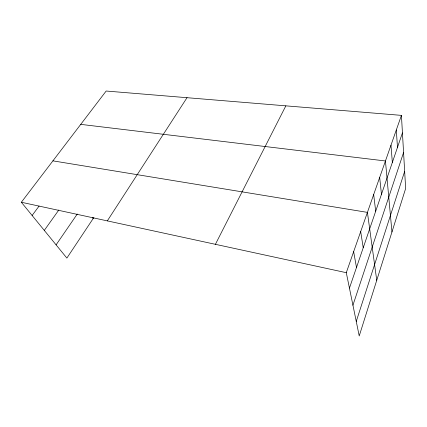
<?xml version="1.0" encoding="UTF-8"?>
<svg xmlns="http://www.w3.org/2000/svg" width="427" height="427" viewBox="0 0 427 427"><rect width="100%" height="100%" fill="white"/><g stroke="black" fill="none" stroke-linecap="round" stroke-linejoin="round"><path stroke-width="0.64" d="M356.251 321.424L404.663 171.35M352.937 305.209L403.568 152.487M349.446 288.124L402.437 132.877M401.428 115.375L405.65 188.478L359.224 335.969L346.286 272.682L401.428 115.375L106.163 91.031L21.35 202.254L66.874 258.084L93.865 217.503M215.411 244.313L285.844 105.848M107.316 220.887L187.021 97.698M56.086 244.852L77.276 214.018M44.296 230.393L58.83 209.983M32.126 215.47L39.076 206.06M80.746 124.364L385.442 160.974L391.954 231.994M52.916 160.856L367.423 212.384L376.747 280.304M21.35 202.254L346.286 272.682M92.403 217.54L93.139 218.597M353.652 251.663L356.486 267.489M360.692 231.583L363.228 247.745M373.678 194.536L375.691 211.237M379.678 177.413L381.46 194.328M390.977 145.18L392.349 162.436M396.304 129.989L397.484 147.379"/></g></svg>
